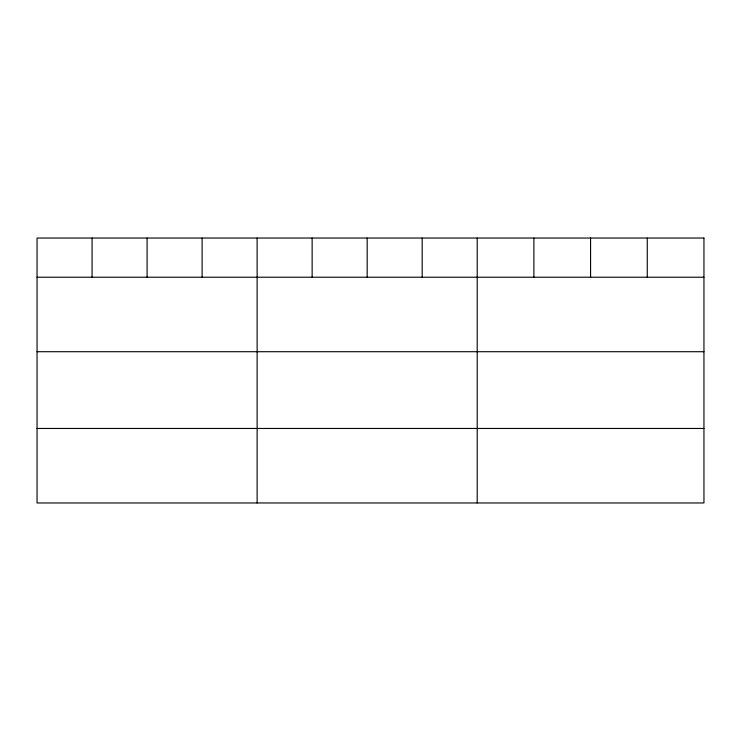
<?xml version="1.0" encoding="UTF-8"?>
<svg xmlns="http://www.w3.org/2000/svg" width="741" height="741" viewBox="0 0 741 741"><rect width="100%" height="100%" fill="white"/><g stroke="black" fill="none" stroke-linecap="round" stroke-linejoin="round"><path stroke-width="1.11" d="M37.05 277.217L703.95 277.217M37.05 351.716L703.95 351.716M37.05 428.465L703.95 428.465M647.264 238.037L647.264 277.217M590.577 238.037L590.577 277.217M533.89 238.037L533.89 277.217M477.204 238.037L477.204 502.963M422.185 238.037L422.185 277.217M367.166 238.037L367.166 277.217M312.146 238.037L312.146 277.217M257.127 238.037L257.127 502.963M202.108 238.037L202.108 277.217M147.089 238.037L147.089 277.217M92.069 238.037L92.069 277.217M703.95 238.037L37.05 238.037L37.05 502.963L703.95 502.963L703.95 238.037"/></g></svg>
